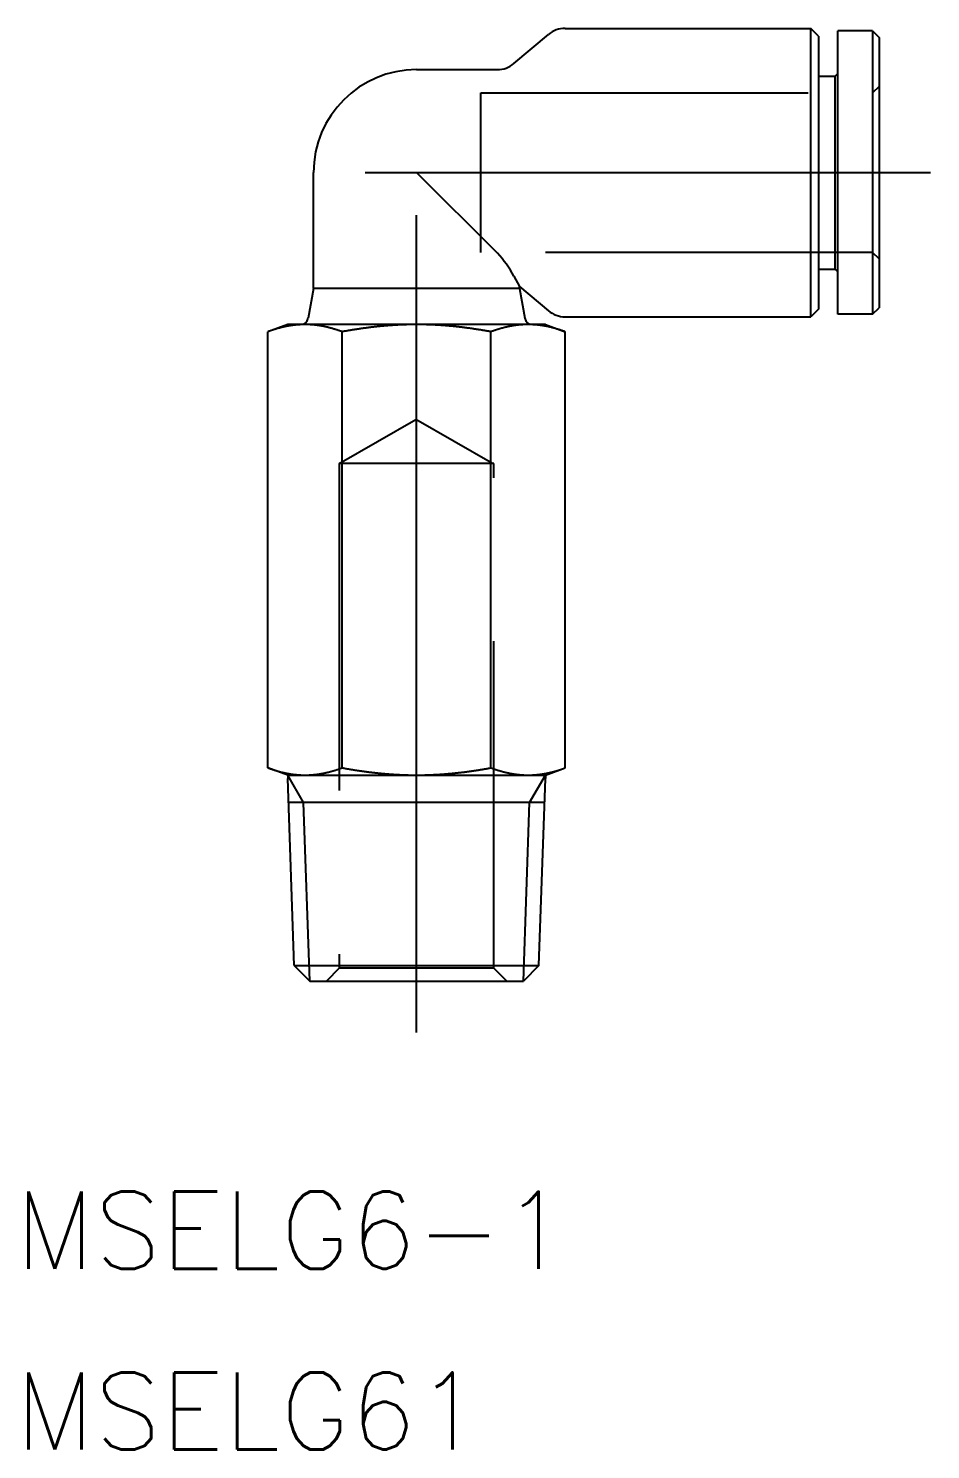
# Model space of a CAD drawing. Extents: x -15.1 to 51.3, y -18.2 to 39.
# Drawn here: x -15.1 to 19.9, y -18.2 to 37 of the extents above; entities that cross this region are included whole.
import ezdxf

# ---------------------------------------------------------------- set-up
doc = ezdxf.new("R2010")
doc.units = 0
doc.linetypes.add('CENTER', pattern=[50.8, 31.75, -6.35, 6.35, -6.35])
doc.linetypes.add('DASHED', pattern=[19.05, 12.7, -6.35])
doc.layers.get('0').update_dxf_attribs({"linetype": 'CONTINUOUS'})
doc.layers.add('CENTER', color=1, linetype='CENTER')
doc.styles.get("Standard").update_dxf_attribs({"font": 'txt.shx', "height": 3, "bigfont": 'bigfont.shx'})

msp = doc.modelspace()

# ---------------------------------------------------------------- linework, layer by layer
at = {"color": 7, "linetype": 'CONTINUOUS'}
for p, q in [((5.764968, 37), (15.3, 37)), ((15.3, 25.8), (15.3, 37)), ((15.6, 36.7), (15.3, 37)), ((3.779168, 35.635089), (5.120832, 36.764911)), ((15.6, 36.7), (15.6, 26.1)), ((16.35, 25.9), (16.35, 36.9)), ((17.7, 36.9), (16.35, 36.9)), ((17.7, 36.900003), (17.7, 25.899961)), ((17.7, 36.9), (17.95, 36.65)), ((17.95, 36.650002), (17.95, 26.149964)), ((0, 35.4), (3.135032, 35.4)), ((15.6, 35.15), (16.25, 35.15)), ((16.25, 35.15), (16.35, 35.25)), ((16.25, 27.65), (16.25, 35.15)), ((-4, 26.9), (-4, 31.4)), ((3.135032, 28.264968), (0, 31.4)), ((15.6, 27.65), (16.25, 27.65)), ((16.25, 27.65), (16.35, 27.55)), ((3.778766, 27.372606), (3.999582, 26.978713)), ((-4, 26.9), (-4.205846, 25.747263)), ((4, 26.9), (-4, 26.9)), ((4, 26.978947), (5.120832, 26.035089)), ((4, 26.9), (4, 26.978947)), ((4, 26.9), (4.205846, 25.747263)), ((15.6, 26.1), (15.3, 25.8)), ((17.7, 25.9), (17.95, 26.15)), ((-5, 25.5), (-5.773503, 25.218468)), ((5, 25.5), (-5, 25.5)), ((5, 25.5), (5.773503, 25.218468)), ((5.764968, 25.8), (15.3, 25.8)), ((17.7, 25.9), (16.35, 25.9)), ((-5.773503, 8.281532), (-5.773503, 25.218468)), ((-2.886751, 8.281532), (-2.886751, 25.218468)), ((2.886751, 8.281532), (2.886751, 25.218468)), ((5.773503, 8.281532), (5.773503, 25.218468)), ((-5, 8), (-5.773503, 8.281532)), ((5, 8), (5.773503, 8.281532)), ((-5, 8), (-5, 7.86453)), ((-5, 8), (5, 8)), ((-4.746388, 0.602023), (-5, 7.86453)), ((4.746388, 0.602023), (5, 7.86453)), ((5, 8), (5, 7.86453)), ((4.967631, 6.937614), (-4.967631, 6.937614)), ((-4.746388, 0.602023), (4.746388, 0.602023)), ((-4.746388, 0.602023), (-4.144365, 0)), ((4.746388, 0.602023), (4.144365, 0)), ((-4.144365, 0), (4.144365, 0))]:
    msp.add_line(p, q, dxfattribs=at)
at = {"color": 3, "linetype": 'DASHED'}
for p, q in [((2.5, 34.5), (17.7, 34.5)), ((2.5, 28.3), (2.5, 34.5)), ((17.95, 34.75), (17.7, 34.5)), ((17.7, 28.3), (2.5, 28.3)), ((17.95, 28.05), (17.7, 28.3)), ((-3, 20.1), (-0.027296, 21.816291)), ((2.945408, 20.1), (-0.027296, 21.816291)), ((-3, 20.1), (-3, 0.5)), ((3, 20.1), (-3, 20.1)), ((3, 0.5), (3, 20.1)), ((-3, 0.5), (-3.5, 0)), ((3, 0.5), (-3, 0.5)), ((3.5, 0), (3, 0.5))]:
    msp.add_line(p, q, dxfattribs=at)
at = {"color": 3, "linetype": 'CONTINUOUS'}
for p, q in [((-4.386631, 6.937614), (-5, 8)), ((4.386631, 6.937614), (5, 8)), ((-4.144365, 0), (-4.386631, 6.937614)), ((4.144365, 0), (4.386631, 6.937614))]:
    msp.add_line(p, q, dxfattribs=at)
at = {"color": 7}
for points in [[(-4.33013, 25.5, 0), (-4.3459, 25.5, 0), (-4.36163, 25.4999, 0), (-4.37733, 25.4997, 0), (-4.39298, 25.4994, 0), (-4.40861, 25.4991, 0), (-4.42419, 25.4987, 0), (-4.43975, 25.4983, 0), (-4.45527, 25.4977, 0), (-4.47076, 25.4971, 0), (-4.48622, 25.4965, 0), (-4.50165, 25.4957, 0), (-4.51706, 25.4949, 0), (-4.53243, 25.4941, 0), (-4.54778, 25.4931, 0), (-4.5631, 25.4921, 0), (-4.5784, 25.491, 0), (-4.59367, 25.4899, 0), (-4.60892, 25.4887, 0), (-4.62415, 25.4875, 0), (-4.63936, 25.4861, 0), (-4.65454, 25.4847, 0), (-4.66971, 25.4833, 0), (-4.68486, 25.4818, 0), (-4.69999, 25.4802, 0), (-4.7151, 25.4785, 0), (-4.7302, 25.4768, 0), (-4.74528, 25.4751, 0), (-4.76034, 25.4733, 0), (-4.7754, 25.4714, 0), (-4.79043, 25.4694, 0), (-4.80546, 25.4674, 0), (-4.82048, 25.4653, 0), (-4.83548, 25.4632, 0), (-4.85048, 25.461, 0), (-4.86546, 25.4587, 0), (-4.88044, 25.4564, 0), (-4.89541, 25.4541, 0), (-4.91037, 25.4516, 0), (-4.92533, 25.4491, 0), (-4.94028, 25.4466, 0), (-4.95522, 25.444, 0), (-4.97017, 25.4413, 0), (-4.9851, 25.4386, 0), (-5.00004, 25.4358, 0), (-5.01497, 25.433, 0), (-5.0299, 25.4301, 0), (-5.04484, 25.4271, 0), (-5.05977, 25.4241, 0), (-5.0747, 25.421, 0), (-5.08963, 25.4179, 0), (-5.10457, 25.4147, 0), (-5.11951, 25.4114, 0), (-5.13445, 25.4081, 0), (-5.1494, 25.4048, 0), (-5.16435, 25.4014, 0), (-5.1793, 25.3979, 0), (-5.19426, 25.3944, 0), (-5.20923, 25.3908, 0), (-5.22421, 25.3871, 0), (-5.23919, 25.3834, 0), (-5.25419, 25.3797, 0), (-5.26919, 25.3758, 0), (-5.2842, 25.372, 0), (-5.29922, 25.3681, 0), (-5.31426, 25.3641, 0), (-5.3293, 25.36, 0), (-5.34436, 25.3559, 0), (-5.35943, 25.3518, 0), (-5.37452, 25.3476, 0), (-5.38961, 25.3433, 0), (-5.40473, 25.339, 0), (-5.41986, 25.3346, 0), (-5.435, 25.3302, 0), (-5.45016, 25.3257, 0), (-5.46534, 25.3212, 0), (-5.48054, 25.3166, 0), (-5.49576, 25.3119, 0), (-5.51099, 25.3072, 0), (-5.52625, 25.3024, 0), (-5.54152, 25.2976, 0), (-5.55682, 25.2927, 0), (-5.57213, 25.2878, 0), (-5.58747, 25.2828, 0), (-5.60284, 25.2777, 0), (-5.61822, 25.2726, 0), (-5.63363, 25.2675, 0), (-5.64907, 25.2623, 0), (-5.66453, 25.257, 0), (-5.68001, 25.2517, 0), (-5.69553, 25.2463, 0), (-5.71106, 25.2408, 0), (-5.72663, 25.2353, 0), (-5.74223, 25.2298, 0), (-5.75785, 25.2241, 0), (-5.7735, 25.2185, 0)], [(-2.88675, 25.2185, 0), (-2.9024, 25.2241, 0), (-2.91803, 25.2298, 0), (-2.93362, 25.2353, 0), (-2.94919, 25.2408, 0), (-2.96473, 25.2463, 0), (-2.98024, 25.2517, 0), (-2.99573, 25.257, 0), (-3.01119, 25.2623, 0), (-3.02662, 25.2675, 0), (-3.04203, 25.2726, 0), (-3.05742, 25.2777, 0), (-3.07278, 25.2828, 0), (-3.08812, 25.2878, 0), (-3.10344, 25.2927, 0), (-3.11873, 25.2976, 0), (-3.13401, 25.3024, 0), (-3.14926, 25.3072, 0), (-3.1645, 25.3119, 0), (-3.17971, 25.3166, 0), (-3.19491, 25.3212, 0), (-3.21009, 25.3257, 0), (-3.22525, 25.3302, 0), (-3.2404, 25.3346, 0), (-3.25553, 25.339, 0), (-3.27064, 25.3433, 0), (-3.28574, 25.3476, 0), (-3.30082, 25.3518, 0), (-3.31589, 25.3559, 0), (-3.33095, 25.36, 0), (-3.346, 25.3641, 0), (-3.36103, 25.3681, 0), (-3.37605, 25.372, 0), (-3.39106, 25.3758, 0), (-3.40607, 25.3797, 0), (-3.42106, 25.3834, 0), (-3.43604, 25.3871, 0), (-3.45102, 25.3908, 0), (-3.46599, 25.3944, 0), (-3.48095, 25.3979, 0), (-3.49591, 25.4014, 0), (-3.51086, 25.4048, 0), (-3.5258, 25.4081, 0), (-3.54075, 25.4114, 0), (-3.55568, 25.4147, 0), (-3.57062, 25.4179, 0), (-3.58555, 25.421, 0), (-3.60049, 25.4241, 0), (-3.61542, 25.4271, 0), (-3.63035, 25.4301, 0), (-3.64528, 25.433, 0), (-3.66022, 25.4358, 0), (-3.67515, 25.4386, 0), (-3.69009, 25.4413, 0), (-3.70503, 25.444, 0), (-3.71998, 25.4466, 0), (-3.73493, 25.4491, 0), (-3.74988, 25.4516, 0), (-3.76484, 25.4541, 0), (-3.77981, 25.4564, 0), (-3.79479, 25.4587, 0), (-3.80978, 25.461, 0), (-3.82477, 25.4632, 0), (-3.83978, 25.4653, 0), (-3.85479, 25.4674, 0), (-3.86982, 25.4694, 0), (-3.88486, 25.4714, 0), (-3.89991, 25.4733, 0), (-3.91498, 25.4751, 0), (-3.93006, 25.4768, 0), (-3.94516, 25.4785, 0), (-3.96027, 25.4802, 0), (-3.9754, 25.4818, 0), (-3.99055, 25.4833, 0), (-4.00571, 25.4847, 0), (-4.0209, 25.4861, 0), (-4.03611, 25.4875, 0), (-4.05133, 25.4887, 0), (-4.06658, 25.4899, 0), (-4.08186, 25.491, 0), (-4.09715, 25.4921, 0), (-4.11248, 25.4931, 0), (-4.12782, 25.4941, 0), (-4.1432, 25.4949, 0), (-4.1586, 25.4957, 0), (-4.17403, 25.4965, 0), (-4.18949, 25.4971, 0), (-4.20498, 25.4977, 0), (-4.2205, 25.4983, 0), (-4.23606, 25.4987, 0), (-4.25165, 25.4991, 0), (-4.26727, 25.4994, 0), (-4.28293, 25.4997, 0), (-4.29862, 25.4999, 0), (-4.31436, 25.5, 0), (-4.33013, 25.5, 0)], [(0, 25.5, 0), (-0.031543, 25.5, 0), (-0.063007, 25.4999, 0), (-0.094397, 25.4997, 0), (-0.125714, 25.4994, 0), (-0.156959, 25.4991, 0), (-0.188136, 25.4987, 0), (-0.219245, 25.4983, 0), (-0.25029, 25.4977, 0), (-0.281272, 25.4971, 0), (-0.312192, 25.4965, 0), (-0.343054, 25.4957, 0), (-0.373858, 25.4949, 0), (-0.404607, 25.4941, 0), (-0.435303, 25.4931, 0), (-0.465947, 25.4921, 0), (-0.496541, 25.491, 0), (-0.527088, 25.4899, 0), (-0.557588, 25.4887, 0), (-0.588044, 25.4875, 0), (-0.618457, 25.4861, 0), (-0.648829, 25.4847, 0), (-0.679162, 25.4833, 0), (-0.709458, 25.4818, 0), (-0.739718, 25.4802, 0), (-0.769943, 25.4785, 0), (-0.800136, 25.4768, 0), (-0.830298, 25.4751, 0), (-0.860431, 25.4733, 0), (-0.890536, 25.4714, 0), (-0.920615, 25.4694, 0), (-0.950669, 25.4674, 0), (-0.9807, 25.4653, 0), (-1.01071, 25.4632, 0), (-1.0407, 25.461, 0), (-1.07067, 25.4587, 0), (-1.10063, 25.4564, 0), (-1.13056, 25.4541, 0), (-1.16049, 25.4516, 0), (-1.1904, 25.4491, 0), (-1.2203, 25.4466, 0), (-1.25019, 25.444, 0), (-1.28008, 25.4413, 0), (-1.30995, 25.4386, 0), (-1.33982, 25.4358, 0), (-1.36969, 25.433, 0), (-1.39956, 25.4301, 0), (-1.42942, 25.4271, 0), (-1.45928, 25.4241, 0), (-1.48915, 25.421, 0), (-1.51901, 25.4179, 0), (-1.54888, 25.4147, 0), (-1.57876, 25.4114, 0), (-1.60865, 25.4081, 0), (-1.63854, 25.4048, 0), (-1.66844, 25.4014, 0), (-1.69835, 25.3979, 0), (-1.72828, 25.3944, 0), (-1.75821, 25.3908, 0), (-1.78817, 25.3871, 0), (-1.81813, 25.3834, 0), (-1.84812, 25.3797, 0), (-1.87812, 25.3758, 0), (-1.90815, 25.372, 0), (-1.93819, 25.3681, 0), (-1.96826, 25.3641, 0), (-1.99835, 25.36, 0), (-2.02847, 25.3559, 0), (-2.05861, 25.3518, 0), (-2.08878, 25.3476, 0), (-2.11897, 25.3433, 0), (-2.1492, 25.339, 0), (-2.17946, 25.3346, 0), (-2.20975, 25.3302, 0), (-2.24007, 25.3257, 0), (-2.27043, 25.3212, 0), (-2.30083, 25.3166, 0), (-2.33126, 25.3119, 0), (-2.36173, 25.3072, 0), (-2.39224, 25.3024, 0), (-2.42279, 25.2976, 0), (-2.45338, 25.2927, 0), (-2.48402, 25.2878, 0), (-2.51469, 25.2828, 0), (-2.54542, 25.2777, 0), (-2.57619, 25.2726, 0), (-2.60701, 25.2675, 0), (-2.63788, 25.2623, 0), (-2.6688, 25.257, 0), (-2.69977, 25.2517, 0), (-2.7308, 25.2463, 0), (-2.76187, 25.2408, 0), (-2.79301, 25.2353, 0), (-2.8242, 25.2298, 0), (-2.85545, 25.2241, 0), (-2.88675, 25.2185, 0)], [(2.88675, 25.2185, 0), (2.85545, 25.2241, 0), (2.8242, 25.2298, 0), (2.79301, 25.2353, 0), (2.76187, 25.2408, 0), (2.7308, 25.2463, 0), (2.69977, 25.2517, 0), (2.6688, 25.257, 0), (2.63788, 25.2623, 0), (2.60701, 25.2675, 0), (2.57619, 25.2726, 0), (2.54542, 25.2777, 0), (2.51469, 25.2828, 0), (2.48402, 25.2878, 0), (2.45338, 25.2927, 0), (2.42279, 25.2976, 0), (2.39224, 25.3024, 0), (2.36173, 25.3072, 0), (2.33126, 25.3119, 0), (2.30083, 25.3166, 0), (2.27043, 25.3212, 0), (2.24007, 25.3257, 0), (2.20975, 25.3302, 0), (2.17946, 25.3346, 0), (2.1492, 25.339, 0), (2.11897, 25.3433, 0), (2.08878, 25.3476, 0), (2.05861, 25.3518, 0), (2.02847, 25.3559, 0), (1.99835, 25.36, 0), (1.96826, 25.3641, 0), (1.93819, 25.3681, 0), (1.90815, 25.372, 0), (1.87812, 25.3758, 0), (1.84812, 25.3797, 0), (1.81813, 25.3834, 0), (1.78817, 25.3871, 0), (1.75821, 25.3908, 0), (1.72828, 25.3944, 0), (1.69835, 25.3979, 0), (1.66844, 25.4014, 0), (1.63854, 25.4048, 0), (1.60865, 25.4081, 0), (1.57876, 25.4114, 0), (1.54888, 25.4147, 0), (1.51901, 25.4179, 0), (1.48915, 25.421, 0), (1.45928, 25.4241, 0), (1.42942, 25.4271, 0), (1.39956, 25.4301, 0), (1.36969, 25.433, 0), (1.33982, 25.4358, 0), (1.30995, 25.4386, 0), (1.28008, 25.4413, 0), (1.25019, 25.444, 0), (1.2203, 25.4466, 0), (1.1904, 25.4491, 0), (1.16049, 25.4516, 0), (1.13056, 25.4541, 0), (1.10063, 25.4564, 0), (1.07067, 25.4587, 0), (1.0407, 25.461, 0), (1.01071, 25.4632, 0), (0.9807, 25.4653, 0), (0.950669, 25.4674, 0), (0.920615, 25.4694, 0), (0.890536, 25.4714, 0), (0.860431, 25.4733, 0), (0.830298, 25.4751, 0), (0.800136, 25.4768, 0), (0.769943, 25.4785, 0), (0.739718, 25.4802, 0), (0.709458, 25.4818, 0), (0.679162, 25.4833, 0), (0.648829, 25.4847, 0), (0.618457, 25.4861, 0), (0.588044, 25.4875, 0), (0.557588, 25.4887, 0), (0.527088, 25.4899, 0), (0.496541, 25.491, 0), (0.465947, 25.4921, 0), (0.435303, 25.4931, 0), (0.404607, 25.4941, 0), (0.373858, 25.4949, 0), (0.343054, 25.4957, 0), (0.312192, 25.4965, 0), (0.281272, 25.4971, 0), (0.25029, 25.4977, 0), (0.219245, 25.4983, 0), (0.188136, 25.4987, 0), (0.156959, 25.4991, 0), (0.125714, 25.4994, 0), (0.094397, 25.4997, 0), (0.063007, 25.4999, 0), (0.031543, 25.5, 0), (0, 25.5, 0)], [(4.33013, 25.5, 0), (4.31436, 25.5, 0), (4.29862, 25.4999, 0), (4.28293, 25.4997, 0), (4.26727, 25.4994, 0), (4.25165, 25.4991, 0), (4.23606, 25.4987, 0), (4.2205, 25.4983, 0), (4.20498, 25.4977, 0), (4.18949, 25.4971, 0), (4.17403, 25.4965, 0), (4.1586, 25.4957, 0), (4.1432, 25.4949, 0), (4.12782, 25.4941, 0), (4.11248, 25.4931, 0), (4.09715, 25.4921, 0), (4.08186, 25.491, 0), (4.06658, 25.4899, 0), (4.05133, 25.4887, 0), (4.03611, 25.4875, 0), (4.0209, 25.4861, 0), (4.00571, 25.4847, 0), (3.99055, 25.4833, 0), (3.9754, 25.4818, 0), (3.96027, 25.4802, 0), (3.94516, 25.4785, 0), (3.93006, 25.4768, 0), (3.91498, 25.4751, 0), (3.89991, 25.4733, 0), (3.88486, 25.4714, 0), (3.86982, 25.4694, 0), (3.85479, 25.4674, 0), (3.83978, 25.4653, 0), (3.82477, 25.4632, 0), (3.80978, 25.461, 0), (3.79479, 25.4587, 0), (3.77981, 25.4564, 0), (3.76484, 25.4541, 0), (3.74988, 25.4516, 0), (3.73493, 25.4491, 0), (3.71998, 25.4466, 0), (3.70503, 25.444, 0), (3.69009, 25.4413, 0), (3.67515, 25.4386, 0), (3.66022, 25.4358, 0), (3.64528, 25.433, 0), (3.63035, 25.4301, 0), (3.61542, 25.4271, 0), (3.60049, 25.4241, 0), (3.58555, 25.421, 0), (3.57062, 25.4179, 0), (3.55568, 25.4147, 0), (3.54075, 25.4114, 0), (3.5258, 25.4081, 0), (3.51086, 25.4048, 0), (3.49591, 25.4014, 0), (3.48095, 25.3979, 0), (3.46599, 25.3944, 0), (3.45102, 25.3908, 0), (3.43604, 25.3871, 0), (3.42106, 25.3834, 0), (3.40607, 25.3797, 0), (3.39106, 25.3758, 0), (3.37605, 25.372, 0), (3.36103, 25.3681, 0), (3.346, 25.3641, 0), (3.33095, 25.36, 0), (3.31589, 25.3559, 0), (3.30082, 25.3518, 0), (3.28574, 25.3476, 0), (3.27064, 25.3433, 0), (3.25553, 25.339, 0), (3.2404, 25.3346, 0), (3.22525, 25.3302, 0), (3.21009, 25.3257, 0), (3.19491, 25.3212, 0), (3.17971, 25.3166, 0), (3.1645, 25.3119, 0), (3.14926, 25.3072, 0), (3.13401, 25.3024, 0), (3.11873, 25.2976, 0), (3.10344, 25.2927, 0), (3.08812, 25.2878, 0), (3.07278, 25.2828, 0), (3.05742, 25.2777, 0), (3.04203, 25.2726, 0), (3.02662, 25.2675, 0), (3.01119, 25.2623, 0), (2.99573, 25.257, 0), (2.98024, 25.2517, 0), (2.96473, 25.2463, 0), (2.94919, 25.2408, 0), (2.93362, 25.2353, 0), (2.91803, 25.2298, 0), (2.9024, 25.2241, 0), (2.88675, 25.2185, 0)], [(5.7735, 25.2185, 0), (5.75785, 25.2241, 0), (5.74223, 25.2298, 0), (5.72663, 25.2353, 0), (5.71106, 25.2408, 0), (5.69553, 25.2463, 0), (5.68001, 25.2517, 0), (5.66453, 25.257, 0), (5.64907, 25.2623, 0), (5.63363, 25.2675, 0), (5.61822, 25.2726, 0), (5.60284, 25.2777, 0), (5.58747, 25.2828, 0), (5.57213, 25.2878, 0), (5.55682, 25.2927, 0), (5.54152, 25.2976, 0), (5.52625, 25.3024, 0), (5.51099, 25.3072, 0), (5.49576, 25.3119, 0), (5.48054, 25.3166, 0), (5.46534, 25.3212, 0), (5.45016, 25.3257, 0), (5.435, 25.3302, 0), (5.41986, 25.3346, 0), (5.40473, 25.339, 0), (5.38961, 25.3433, 0), (5.37452, 25.3476, 0), (5.35943, 25.3518, 0), (5.34436, 25.3559, 0), (5.3293, 25.36, 0), (5.31426, 25.3641, 0), (5.29922, 25.3681, 0), (5.2842, 25.372, 0), (5.26919, 25.3758, 0), (5.25419, 25.3797, 0), (5.23919, 25.3834, 0), (5.22421, 25.3871, 0), (5.20923, 25.3908, 0), (5.19426, 25.3944, 0), (5.1793, 25.3979, 0), (5.16435, 25.4014, 0), (5.1494, 25.4048, 0), (5.13445, 25.4081, 0), (5.11951, 25.4114, 0), (5.10457, 25.4147, 0), (5.08963, 25.4179, 0), (5.0747, 25.421, 0), (5.05977, 25.4241, 0), (5.04484, 25.4271, 0), (5.0299, 25.4301, 0), (5.01497, 25.433, 0), (5.00004, 25.4358, 0), (4.9851, 25.4386, 0), (4.97017, 25.4413, 0), (4.95522, 25.444, 0), (4.94028, 25.4466, 0), (4.92533, 25.4491, 0), (4.91037, 25.4516, 0), (4.89541, 25.4541, 0), (4.88044, 25.4564, 0), (4.86546, 25.4587, 0), (4.85048, 25.461, 0), (4.83548, 25.4632, 0), (4.82048, 25.4653, 0), (4.80546, 25.4674, 0), (4.79043, 25.4694, 0), (4.7754, 25.4714, 0), (4.76034, 25.4733, 0), (4.74528, 25.4751, 0), (4.7302, 25.4768, 0), (4.7151, 25.4785, 0), (4.69999, 25.4802, 0), (4.68486, 25.4818, 0), (4.66971, 25.4833, 0), (4.65454, 25.4847, 0), (4.63936, 25.4861, 0), (4.62415, 25.4875, 0), (4.60892, 25.4887, 0), (4.59367, 25.4899, 0), (4.5784, 25.491, 0), (4.5631, 25.4921, 0), (4.54778, 25.4931, 0), (4.53243, 25.4941, 0), (4.51706, 25.4949, 0), (4.50165, 25.4957, 0), (4.48622, 25.4965, 0), (4.47076, 25.4971, 0), (4.45527, 25.4977, 0), (4.43975, 25.4983, 0), (4.42419, 25.4987, 0), (4.40861, 25.4991, 0), (4.39298, 25.4994, 0), (4.37733, 25.4997, 0), (4.36163, 25.4999, 0), (4.3459, 25.5, 0), (4.33013, 25.5, 0)], [(-5.7735, 8.28153, 0), (-5.75769, 8.2758, 0), (-5.74192, 8.27013, 0), (-5.72618, 8.26452, 0), (-5.71047, 8.25897, 0), (-5.69479, 8.25348, 0), (-5.67914, 8.24804, 0), (-5.66352, 8.24267, 0), (-5.64793, 8.23735, 0), (-5.63237, 8.23209, 0), (-5.61684, 8.2269, 0), (-5.60134, 8.22176, 0), (-5.58586, 8.21667, 0), (-5.57041, 8.21165, 0), (-5.55498, 8.20669, 0), (-5.53958, 8.20178, 0), (-5.52421, 8.19693, 0), (-5.50886, 8.19214, 0), (-5.49353, 8.1874, 0), (-5.47822, 8.18273, 0), (-5.46294, 8.17811, 0), (-5.44768, 8.17355, 0), (-5.43244, 8.16905, 0), (-5.41721, 8.16461, 0), (-5.40201, 8.16022, 0), (-5.38683, 8.15589, 0), (-5.37166, 8.15162, 0), (-5.35651, 8.1474, 0), (-5.34138, 8.14325, 0), (-5.32627, 8.13915, 0), (-5.31117, 8.1351, 0), (-5.29608, 8.13112, 0), (-5.28101, 8.12719, 0), (-5.26595, 8.12332, 0), (-5.25091, 8.11951, 0), (-5.23588, 8.11576, 0), (-5.22086, 8.11206, 0), (-5.20585, 8.10842, 0), (-5.19085, 8.10484, 0), (-5.17586, 8.10131, 0), (-5.16088, 8.09785, 0), (-5.14591, 8.09444, 0), (-5.13095, 8.09109, 0), (-5.11599, 8.0878, 0), (-5.10104, 8.08456, 0), (-5.0861, 8.08138, 0), (-5.07116, 8.07826, 0), (-5.05622, 8.0752, 0), (-5.04129, 8.0722, 0), (-5.02636, 8.06926, 0), (-5.01144, 8.06637, 0), (-4.99651, 8.06354, 0), (-4.98159, 8.06077, 0), (-4.96667, 8.05806, 0), (-4.95175, 8.05541, 0), (-4.93682, 8.05282, 0), (-4.92189, 8.05029, 0), (-4.90697, 8.04782, 0), (-4.89203, 8.0454, 0), (-4.8771, 8.04305, 0), (-4.86216, 8.04075, 0), (-4.84721, 8.03852, 0), (-4.83226, 8.03634, 0), (-4.8173, 8.03423, 0), (-4.80233, 8.03218, 0), (-4.78736, 8.03019, 0), (-4.77237, 8.02825, 0), (-4.75738, 8.02638, 0), (-4.74237, 8.02458, 0), (-4.72735, 8.02283, 0), (-4.71232, 8.02114, 0), (-4.69728, 8.01952, 0), (-4.68222, 8.01796, 0), (-4.66715, 8.01646, 0), (-4.65207, 8.01503, 0), (-4.63696, 8.01366, 0), (-4.62184, 8.01235, 0), (-4.60671, 8.0111, 0), (-4.59155, 8.00992, 0), (-4.57637, 8.00881, 0), (-4.56117, 8.00776, 0), (-4.54596, 8.00677, 0), (-4.53071, 8.00585, 0), (-4.51545, 8.00499, 0), (-4.50016, 8.0042, 0), (-4.48485, 8.00348, 0), (-4.46951, 8.00283, 0), (-4.45414, 8.00224, 0), (-4.43875, 8.00172, 0), (-4.42332, 8.00126, 0), (-4.40787, 8.00088, 0), (-4.39239, 8.00056, 0), (-4.37687, 8.00032, 0), (-4.36132, 8.00014, 0), (-4.34574, 8.00004, 0), (-4.33013, 8, 0)], [(-4.33013, 8, 0), (-4.31451, 8.00004, 0), (-4.29893, 8.00014, 0), (-4.28338, 8.00032, 0), (-4.26787, 8.00056, 0), (-4.25238, 8.00088, 0), (-4.23693, 8.00126, 0), (-4.22151, 8.00172, 0), (-4.20611, 8.00224, 0), (-4.19075, 8.00283, 0), (-4.17541, 8.00348, 0), (-4.16009, 8.0042, 0), (-4.1448, 8.00499, 0), (-4.12954, 8.00585, 0), (-4.1143, 8.00677, 0), (-4.09908, 8.00776, 0), (-4.08388, 8.00881, 0), (-4.06871, 8.00992, 0), (-4.05355, 8.0111, 0), (-4.03841, 8.01235, 0), (-4.02329, 8.01366, 0), (-4.00819, 8.01503, 0), (-3.9931, 8.01646, 0), (-3.97803, 8.01796, 0), (-3.96297, 8.01952, 0), (-3.94793, 8.02114, 0), (-3.9329, 8.02283, 0), (-3.91788, 8.02458, 0), (-3.90288, 8.02638, 0), (-3.88788, 8.02825, 0), (-3.8729, 8.03019, 0), (-3.85792, 8.03218, 0), (-3.84296, 8.03423, 0), (-3.828, 8.03634, 0), (-3.81304, 8.03852, 0), (-3.7981, 8.04075, 0), (-3.78316, 8.04305, 0), (-3.76822, 8.0454, 0), (-3.75329, 8.04782, 0), (-3.73836, 8.05029, 0), (-3.72343, 8.05282, 0), (-3.70851, 8.05541, 0), (-3.69359, 8.05806, 0), (-3.67866, 8.06077, 0), (-3.66374, 8.06354, 0), (-3.64882, 8.06637, 0), (-3.63389, 8.06926, 0), (-3.61896, 8.0722, 0), (-3.60403, 8.0752, 0), (-3.5891, 8.07826, 0), (-3.57416, 8.08138, 0), (-3.55921, 8.08456, 0), (-3.54426, 8.0878, 0), (-3.52931, 8.09109, 0), (-3.51434, 8.09444, 0), (-3.49937, 8.09785, 0), (-3.48439, 8.10131, 0), (-3.4694, 8.10484, 0), (-3.4544, 8.10842, 0), (-3.4394, 8.11206, 0), (-3.42438, 8.11576, 0), (-3.40934, 8.11951, 0), (-3.3943, 8.12332, 0), (-3.37924, 8.12719, 0), (-3.36417, 8.13112, 0), (-3.34909, 8.1351, 0), (-3.33399, 8.13915, 0), (-3.31887, 8.14325, 0), (-3.30374, 8.1474, 0), (-3.28859, 8.15162, 0), (-3.27343, 8.15589, 0), (-3.25824, 8.16022, 0), (-3.24304, 8.16461, 0), (-3.22782, 8.16905, 0), (-3.21258, 8.17355, 0), (-3.19731, 8.17811, 0), (-3.18203, 8.18273, 0), (-3.16672, 8.1874, 0), (-3.1514, 8.19214, 0), (-3.13604, 8.19693, 0), (-3.12067, 8.20178, 0), (-3.10527, 8.20669, 0), (-3.08984, 8.21165, 0), (-3.07439, 8.21667, 0), (-3.05892, 8.22176, 0), (-3.04341, 8.2269, 0), (-3.02788, 8.23209, 0), (-3.01232, 8.23735, 0), (-2.99673, 8.24267, 0), (-2.98112, 8.24804, 0), (-2.96547, 8.25348, 0), (-2.94979, 8.25897, 0), (-2.93408, 8.26452, 0), (-2.91834, 8.27013, 0), (-2.90256, 8.2758, 0), (-2.88675, 8.28153, 0)], [(-2.88675, 8.28153, 0), (-2.85513, 8.2758, 0), (-2.82358, 8.27013, 0), (-2.7921, 8.26452, 0), (-2.76068, 8.25897, 0), (-2.72932, 8.25348, 0), (-2.69802, 8.24804, 0), (-2.66679, 8.24267, 0), (-2.63561, 8.23735, 0), (-2.60449, 8.23209, 0), (-2.57343, 8.2269, 0), (-2.54242, 8.22176, 0), (-2.51147, 8.21667, 0), (-2.48056, 8.21165, 0), (-2.44971, 8.20669, 0), (-2.41892, 8.20178, 0), (-2.38816, 8.19693, 0), (-2.35746, 8.19214, 0), (-2.3268, 8.1874, 0), (-2.29619, 8.18273, 0), (-2.26563, 8.17811, 0), (-2.2351, 8.17355, 0), (-2.20462, 8.16905, 0), (-2.17417, 8.16461, 0), (-2.14377, 8.16022, 0), (-2.1134, 8.15589, 0), (-2.08307, 8.15162, 0), (-2.05277, 8.1474, 0), (-2.02251, 8.14325, 0), (-1.99228, 8.13915, 0), (-1.96208, 8.1351, 0), (-1.93191, 8.13112, 0), (-1.90177, 8.12719, 0), (-1.87165, 8.12332, 0), (-1.84157, 8.11951, 0), (-1.8115, 8.11576, 0), (-1.78146, 8.11206, 0), (-1.75145, 8.10842, 0), (-1.72145, 8.10484, 0), (-1.69147, 8.10131, 0), (-1.66151, 8.09785, 0), (-1.63157, 8.09444, 0), (-1.60164, 8.09109, 0), (-1.57173, 8.0878, 0), (-1.54183, 8.08456, 0), (-1.51194, 8.08138, 0), (-1.48206, 8.07826, 0), (-1.45219, 8.0752, 0), (-1.42233, 8.0722, 0), (-1.39247, 8.06926, 0), (-1.36262, 8.06637, 0), (-1.33277, 8.06354, 0), (-1.30293, 8.06077, 0), (-1.27308, 8.05806, 0), (-1.24324, 8.05541, 0), (-1.21339, 8.05282, 0), (-1.18354, 8.05029, 0), (-1.15368, 8.04782, 0), (-1.12381, 8.0454, 0), (-1.09394, 8.04305, 0), (-1.06406, 8.04075, 0), (-1.03417, 8.03852, 0), (-1.00426, 8.03634, 0), (-0.974343, 8.03423, 0), (-0.944408, 8.03218, 0), (-0.914457, 8.03019, 0), (-0.884488, 8.02825, 0), (-0.854498, 8.02638, 0), (-0.824487, 8.02458, 0), (-0.794453, 8.02283, 0), (-0.764394, 8.02114, 0), (-0.734309, 8.01952, 0), (-0.704196, 8.01796, 0), (-0.674053, 8.01646, 0), (-0.64388, 8.01503, 0), (-0.613674, 8.01366, 0), (-0.583433, 8.01235, 0), (-0.553157, 8.0111, 0), (-0.522842, 8.00992, 0), (-0.492489, 8.00881, 0), (-0.462094, 8.00776, 0), (-0.431656, 8.00677, 0), (-0.401174, 8.00585, 0), (-0.370645, 8.00499, 0), (-0.340067, 8.0042, 0), (-0.30944, 8.00348, 0), (-0.278761, 8.00283, 0), (-0.248028, 8.00224, 0), (-0.21724, 8.00172, 0), (-0.186394, 8.00126, 0), (-0.155488, 8.00088, 0), (-0.124521, 8.00056, 0), (-0.093491, 8.00032, 0), (-0.062395, 8.00014, 0), (-0.031232, 8.00004, 0), (0, 8, 0)], [(0, 8, 0), (0.031232, 8.00004, 0), (0.062395, 8.00014, 0), (0.093491, 8.00032, 0), (0.124521, 8.00056, 0), (0.155488, 8.00088, 0), (0.186394, 8.00126, 0), (0.21724, 8.00172, 0), (0.248028, 8.00224, 0), (0.278761, 8.00283, 0), (0.30944, 8.00348, 0), (0.340067, 8.0042, 0), (0.370645, 8.00499, 0), (0.401174, 8.00585, 0), (0.431656, 8.00677, 0), (0.462094, 8.00776, 0), (0.492489, 8.00881, 0), (0.522842, 8.00992, 0), (0.553157, 8.0111, 0), (0.583433, 8.01235, 0), (0.613674, 8.01366, 0), (0.64388, 8.01503, 0), (0.674053, 8.01646, 0), (0.704196, 8.01796, 0), (0.734309, 8.01952, 0), (0.764394, 8.02114, 0), (0.794453, 8.02283, 0), (0.824487, 8.02458, 0), (0.854498, 8.02638, 0), (0.884488, 8.02825, 0), (0.914457, 8.03019, 0), (0.944408, 8.03218, 0), (0.974343, 8.03423, 0), (1.00426, 8.03634, 0), (1.03417, 8.03852, 0), (1.06406, 8.04075, 0), (1.09394, 8.04305, 0), (1.12381, 8.0454, 0), (1.15368, 8.04782, 0), (1.18354, 8.05029, 0), (1.21339, 8.05282, 0), (1.24324, 8.05541, 0), (1.27308, 8.05806, 0), (1.30293, 8.06077, 0), (1.33277, 8.06354, 0), (1.36262, 8.06637, 0), (1.39247, 8.06926, 0), (1.42233, 8.0722, 0), (1.45219, 8.0752, 0), (1.48206, 8.07826, 0), (1.51194, 8.08138, 0), (1.54183, 8.08456, 0), (1.57173, 8.0878, 0), (1.60164, 8.09109, 0), (1.63157, 8.09444, 0), (1.66151, 8.09785, 0), (1.69147, 8.10131, 0), (1.72145, 8.10484, 0), (1.75145, 8.10842, 0), (1.78146, 8.11206, 0), (1.8115, 8.11576, 0), (1.84157, 8.11951, 0), (1.87165, 8.12332, 0), (1.90177, 8.12719, 0), (1.93191, 8.13112, 0), (1.96208, 8.1351, 0), (1.99228, 8.13915, 0), (2.02251, 8.14325, 0), (2.05277, 8.1474, 0), (2.08307, 8.15162, 0), (2.1134, 8.15589, 0), (2.14377, 8.16022, 0), (2.17417, 8.16461, 0), (2.20462, 8.16905, 0), (2.2351, 8.17355, 0), (2.26563, 8.17811, 0), (2.29619, 8.18273, 0), (2.3268, 8.1874, 0), (2.35746, 8.19214, 0), (2.38816, 8.19693, 0), (2.41892, 8.20178, 0), (2.44971, 8.20669, 0), (2.48056, 8.21165, 0), (2.51147, 8.21667, 0), (2.54242, 8.22176, 0), (2.57343, 8.2269, 0), (2.60449, 8.23209, 0), (2.63561, 8.23735, 0), (2.66679, 8.24267, 0), (2.69802, 8.24804, 0), (2.72932, 8.25348, 0), (2.76068, 8.25897, 0), (2.7921, 8.26452, 0), (2.82358, 8.27013, 0), (2.85513, 8.2758, 0), (2.88675, 8.28153, 0)], [(2.88675, 8.28153, 0), (2.90256, 8.2758, 0), (2.91834, 8.27013, 0), (2.93408, 8.26452, 0), (2.94979, 8.25897, 0), (2.96547, 8.25348, 0), (2.98112, 8.24804, 0), (2.99673, 8.24267, 0), (3.01232, 8.23735, 0), (3.02788, 8.23209, 0), (3.04341, 8.2269, 0), (3.05892, 8.22176, 0), (3.07439, 8.21667, 0), (3.08984, 8.21165, 0), (3.10527, 8.20669, 0), (3.12067, 8.20178, 0), (3.13604, 8.19693, 0), (3.1514, 8.19214, 0), (3.16672, 8.1874, 0), (3.18203, 8.18273, 0), (3.19731, 8.17811, 0), (3.21258, 8.17355, 0), (3.22782, 8.16905, 0), (3.24304, 8.16461, 0), (3.25824, 8.16022, 0), (3.27343, 8.15589, 0), (3.28859, 8.15162, 0), (3.30374, 8.1474, 0), (3.31887, 8.14325, 0), (3.33399, 8.13915, 0), (3.34909, 8.1351, 0), (3.36417, 8.13112, 0), (3.37924, 8.12719, 0), (3.3943, 8.12332, 0), (3.40934, 8.11951, 0), (3.42438, 8.11576, 0), (3.4394, 8.11206, 0), (3.4544, 8.10842, 0), (3.4694, 8.10484, 0), (3.48439, 8.10131, 0), (3.49937, 8.09785, 0), (3.51434, 8.09444, 0), (3.52931, 8.09109, 0), (3.54426, 8.0878, 0), (3.55921, 8.08456, 0), (3.57416, 8.08138, 0), (3.5891, 8.07826, 0), (3.60403, 8.0752, 0), (3.61896, 8.0722, 0), (3.63389, 8.06926, 0), (3.64882, 8.06637, 0), (3.66374, 8.06354, 0), (3.67866, 8.06077, 0), (3.69359, 8.05806, 0), (3.70851, 8.05541, 0), (3.72343, 8.05282, 0), (3.73836, 8.05029, 0), (3.75329, 8.04782, 0), (3.76822, 8.0454, 0), (3.78316, 8.04305, 0), (3.7981, 8.04075, 0), (3.81304, 8.03852, 0), (3.828, 8.03634, 0), (3.84296, 8.03423, 0), (3.85792, 8.03218, 0), (3.8729, 8.03019, 0), (3.88788, 8.02825, 0), (3.90288, 8.02638, 0), (3.91788, 8.02458, 0), (3.9329, 8.02283, 0), (3.94793, 8.02114, 0), (3.96297, 8.01952, 0), (3.97803, 8.01796, 0), (3.9931, 8.01646, 0), (4.00819, 8.01503, 0), (4.02329, 8.01366, 0), (4.03841, 8.01235, 0), (4.05355, 8.0111, 0), (4.06871, 8.00992, 0), (4.08388, 8.00881, 0), (4.09908, 8.00776, 0), (4.1143, 8.00677, 0), (4.12954, 8.00585, 0), (4.1448, 8.00499, 0), (4.16009, 8.0042, 0), (4.17541, 8.00348, 0), (4.19075, 8.00283, 0), (4.20611, 8.00224, 0), (4.22151, 8.00172, 0), (4.23693, 8.00126, 0), (4.25238, 8.00088, 0), (4.26787, 8.00056, 0), (4.28338, 8.00032, 0), (4.29893, 8.00014, 0), (4.31451, 8.00004, 0), (4.33013, 8, 0)], [(4.33013, 8, 0), (4.34574, 8.00004, 0), (4.36132, 8.00014, 0), (4.37687, 8.00032, 0), (4.39239, 8.00056, 0), (4.40787, 8.00088, 0), (4.42332, 8.00126, 0), (4.43875, 8.00172, 0), (4.45414, 8.00224, 0), (4.46951, 8.00283, 0), (4.48485, 8.00348, 0), (4.50016, 8.0042, 0), (4.51545, 8.00499, 0), (4.53071, 8.00585, 0), (4.54596, 8.00677, 0), (4.56117, 8.00776, 0), (4.57637, 8.00881, 0), (4.59155, 8.00992, 0), (4.60671, 8.0111, 0), (4.62184, 8.01235, 0), (4.63696, 8.01366, 0), (4.65207, 8.01503, 0), (4.66715, 8.01646, 0), (4.68222, 8.01796, 0), (4.69728, 8.01952, 0), (4.71232, 8.02114, 0), (4.72735, 8.02283, 0), (4.74237, 8.02458, 0), (4.75738, 8.02638, 0), (4.77237, 8.02825, 0), (4.78736, 8.03019, 0), (4.80233, 8.03218, 0), (4.8173, 8.03423, 0), (4.83226, 8.03634, 0), (4.84721, 8.03852, 0), (4.86216, 8.04075, 0), (4.8771, 8.04305, 0), (4.89203, 8.0454, 0), (4.90697, 8.04782, 0), (4.92189, 8.05029, 0), (4.93682, 8.05282, 0), (4.95175, 8.05541, 0), (4.96667, 8.05806, 0), (4.98159, 8.06077, 0), (4.99651, 8.06354, 0), (5.01144, 8.06637, 0), (5.02636, 8.06926, 0), (5.04129, 8.0722, 0), (5.05622, 8.0752, 0), (5.07116, 8.07826, 0), (5.0861, 8.08138, 0), (5.10104, 8.08456, 0), (5.11599, 8.0878, 0), (5.13095, 8.09109, 0), (5.14591, 8.09444, 0), (5.16088, 8.09785, 0), (5.17586, 8.10131, 0), (5.19085, 8.10484, 0), (5.20585, 8.10842, 0), (5.22086, 8.11206, 0), (5.23588, 8.11576, 0), (5.25091, 8.11951, 0), (5.26595, 8.12332, 0), (5.28101, 8.12719, 0), (5.29608, 8.13112, 0), (5.31117, 8.1351, 0), (5.32627, 8.13915, 0), (5.34138, 8.14325, 0), (5.35651, 8.1474, 0), (5.37166, 8.15162, 0), (5.38683, 8.15589, 0), (5.40201, 8.16022, 0), (5.41721, 8.16461, 0), (5.43244, 8.16905, 0), (5.44768, 8.17355, 0), (5.46294, 8.17811, 0), (5.47822, 8.18273, 0), (5.49353, 8.1874, 0), (5.50886, 8.19214, 0), (5.52421, 8.19693, 0), (5.53958, 8.20178, 0), (5.55498, 8.20669, 0), (5.57041, 8.21165, 0), (5.58586, 8.21667, 0), (5.60134, 8.22176, 0), (5.61684, 8.2269, 0), (5.63237, 8.23209, 0), (5.64793, 8.23735, 0), (5.66352, 8.24267, 0), (5.67914, 8.24804, 0), (5.69479, 8.25348, 0), (5.71047, 8.25897, 0), (5.72618, 8.26452, 0), (5.74192, 8.27013, 0), (5.75769, 8.2758, 0), (5.7735, 8.28153, 0)]]:
    msp.add_polyline3d(points, dxfattribs=at)
at = {"color": 7, "linetype": 'CONTINUOUS'}
for centre, radius, start, end in [((5.764968, 36), 1, 90, 130.1009075), ((0, 31.4), 4, 90, 180), ((3.135032, 36.4), 1, 270, 310.1009075), ((0.098532, 25.393963), 4.178876, 28.2643807, 43.3953035), ((5.764968, 26.8), 1, 229.8990925, 270), ((-4.501174, 25.8), 0.3, 270, 349.8753283), ((4.501174, 25.8), 0.3, 190.1246717, 270)]:
    msp.add_arc(centre, radius, start, end, dxfattribs=at)
at = {"layer": 'CENTER', "color": 1, "linetype": 'CENTER'}
for p, q in [((0, -2), (0, 33.4)), ((-2, 31.4), (19.95, 31.4))]:
    msp.add_line(p, q, dxfattribs=at)

# ---------------------------------------------------------------- texts
at = {"color": 7, "linetype": 'CONTINUOUS'}
for s, p in [('MSELG6-1', (-15.578908, -11.17529)), ('MSELG61', (-15.578908, -18.196593))]:
    msp.add_text(s, height=3, dxfattribs=at).set_placement(p)

doc.saveas('drawing.dxf')
